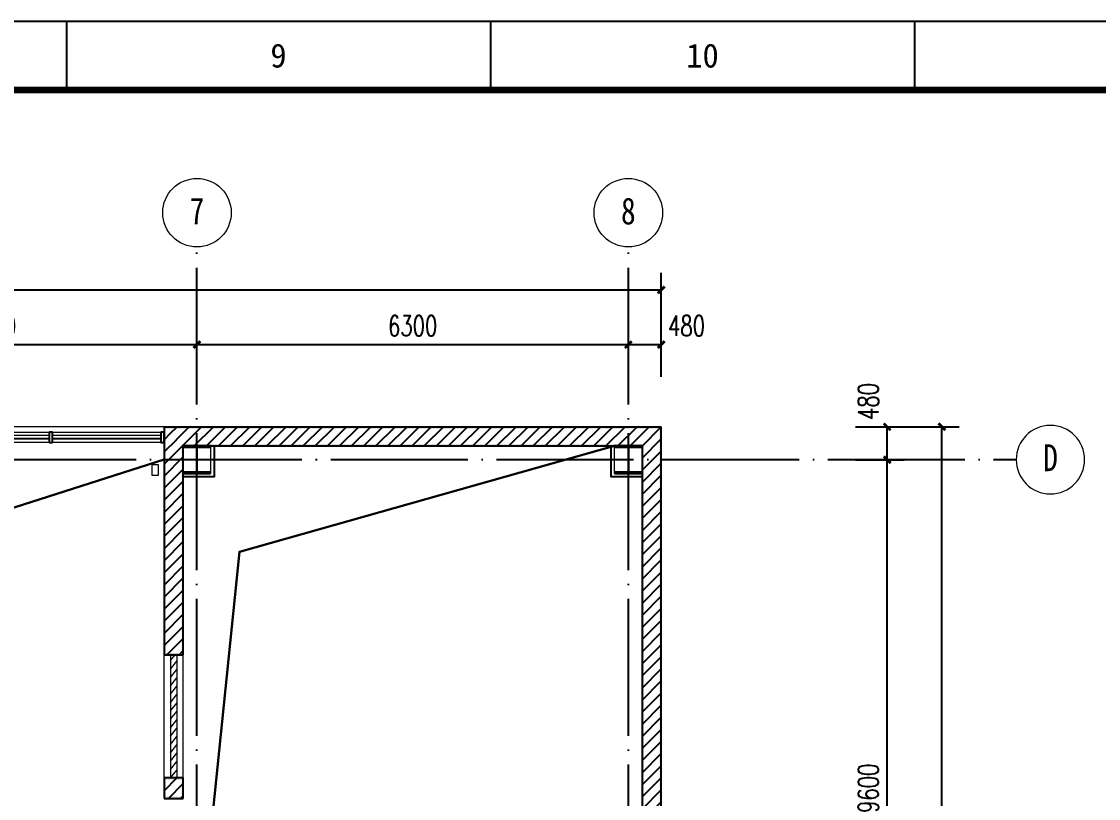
# Model space of a CAD drawing. Extents: x 3213259 to 3716512, y 332899 to 392399.
# Drawn here: x 3627457 to 3643184, y 380998 to 392349 of the extents above; entities that cross this region are included whole.
import ezdxf

# ---------------------------------------------------------------- set-up
doc = ezdxf.new("R2010")
doc.units = 0
doc.header["$LTSCALE"] = 1000
doc.header["$MEASUREMENT"] = 0
doc.linetypes.add('DOTE', pattern=[2.42, 2, -0.2, 0.02, -0.2])
for name, color, linetype, lineweight in [('A-GLAZ-CURT', 52, 'Continuous', 20), ('A-GLAZ-CWMG', 51, 'Continuous', 20), ('A-Wall', 2, 'Continuous', 9), ('JZX_ViewLine', 30, 'Continuous', 0), ('S-GRID-IDEN', 7, 'Continuous', 18), ('window', 141, 'Continuous', 5), ('上空', 30, 'Continuous', 30), ('雨水管、溢水管', 4, 'Continuous', 9)]:
    doc.layers.add(name, color=color, linetype=linetype, lineweight=lineweight)
for name, color, linetype in [('AXIS', 3, 'Continuous'), ('COLUMN', 2, 'Continuous'), ('DOTE', 1, 'DOTE'), ('JQFrame_DefaultLayer', 7, 'Continuous'), ('PUB_HATCH', 8, 'Continuous'), ('PUB_TEXT', 7, 'Continuous'), ('PUB_WALL', 9, 'Continuous'), ('WALL', 7, 'Continuous'), ('防火外包', 12, 'Continuous')]:
    doc.layers.add(name, color=color, linetype=linetype)
doc.styles.add('_TCH_DIM_T3', font='SIMPLEX.shx', dxfattribs={"width": 0.705882, "bigfont": 'GBCBIG'})
doc.styles.add('JQFrame_markText', font='txt')
doc.styles.add('sepd_yb2', font='sepd_gbe.shx', dxfattribs={"width": 0.8, "bigfont": 'sepd_gbc.shx'})
doc.dimstyles.new('_TCH_ARCH&&100', dxfattribs={"dimtxt": 297.5, "dimasz": 100, "dimexe": 250, "dimexo": 300, "dimgap": 126.25, "dimtad": 1, "dimdec": 0, "dimzin": 0, "dimdsep": 46, "dimtxsty": '_TCH_DIM_T3', "dimblk": 'ARCHTICK', "dimcen": 0.09, "dimclrt": 7, "dimazin": 2, "dimtfac": 1, "dimtdec": 0, "dimtix": 1, "dimtmove": 2, "dimatfit": 3, "dimfxl": 1, "dimtolj": 1, "dimtzin": 0, "dimarcsym": 0})
pattern_1 = [(45, (-401090.54, -371546.47), (-88.388383, 88.388383), [])]

# ---------------------------------------------------------------- blocks, each defined once
blk = doc.blocks.new('轴网 - M_轴线标头 - 圆-208176--3_200m层平面图')
at = {"layer": 'S-GRID-IDEN'}
blk.add_circle((0, 0), 5, dxfattribs=at)
blk = doc.blocks.new('百叶 - 百叶-579415-4_800m层平面图')
at = {"layer": 'A-GLAZ-CURT'}
for p, q in [((832, 25), (-832, 25)), ((-832, -15), (832, -15)), ((-832, -25), (832, -25))]:
    blk.add_line(p, q, dxfattribs=at)
blk = doc.blocks.new('百叶 - 百叶-579448-4_800m层平面图')
at = {"layer": 'A-GLAZ-CURT'}
for p, q in [((789, 25), (-789, 25)), ((-789, -15), (789, -15)), ((-789, -25), (789, -25))]:
    blk.add_line(p, q, dxfattribs=at)
blk = doc.blocks.new('矩形竖梃 - 50 x 150mm-465407-4_800m层平面图')
at = {"layer": 'A-GLAZ-CWMG'}
for p, q in [((1562, 12485), (2251, 12485)), ((2251, 12335), (1562, 12335))]:
    blk.add_line(p, q, dxfattribs=at)
blk = doc.blocks.new('矩形竖梃 - 50 x 150mm-465408-4_800m层平面图')
at = {"layer": 'A-GLAZ-CWMG'}
for p, q in [((-151, 12485), (1512, 12485)), ((1512, 12335), (-151, 12335))]:
    blk.add_line(p, q, dxfattribs=at)
blk = doc.blocks.new('矩形竖梃 - 50 x 150mm-465343-4_800m层平面图')
at = {"layer": 'A-GLAZ-CWMG', "lineweight": 25}
for p, q in [((-50, 75), (0, 75)), ((-50, -75), (-50, 75)), ((0, 75), (0, -75)), ((0, -75), (-50, -75))]:
    blk.add_line(p, q, dxfattribs=at)
blk = doc.blocks.new('矩形竖梃 - 50 x 150mm-465413-4_800m层平面图')
at = {"layer": 'A-GLAZ-CWMG', "lineweight": 25}
for p, q in [((-25, 75), (25, 75)), ((-25, -75), (-25, 75)), ((25, 75), (25, -75)), ((25, -75), (-25, -75))]:
    blk.add_line(p, q, dxfattribs=at)
blk = doc.blocks.new('矩形竖梃 - 50 x 150mm-465420-4_800m层平面图')
at = {"layer": 'A-GLAZ-CWMG'}
for p, q in [((2251, 12485), (3141, 12485)), ((3141, 12335), (2251, 12335))]:
    blk.add_line(p, q, dxfattribs=at)
blk = doc.blocks.new('400X400初设工字钢柱')
at = {"layer": 'COLUMN'}
for p, q in [((1414526, 738369), (1414126, 738369)), ((1414126, 738369), (1414126, 738353)), ((1414126, 738353), (1414321, 738353)), ((1414321, 738353), (1414321, 737985)), ((1414331, 737985), (1414331, 738353)), ((1414331, 738353), (1414526, 738353)), ((1414526, 738353), (1414526, 738369)), ((1414321, 737985), (1414126, 737985)), ((1414126, 737985), (1414126, 737969)), ((1414126, 737969), (1414526, 737969)), ((1414526, 737985), (1414331, 737985)), ((1414526, 737969), (1414526, 737985))]:
    blk.add_line(p, q, dxfattribs=at)
at = {"layer": 'JZX_ViewLine'}
blk.add_lwpolyline([(1414126, 738369), (1414526, 738369), (1414526, 737969), (1414126, 737969)], close=True, dxfattribs=at)
blk = doc.blocks.new('_ArchTick')
at = {"color": 0, "linetype": 'ByBlock', "const_width": 0.4}
blk.add_lwpolyline([(-0.5, -0.5), (0.5, 0.5)], dxfattribs=at)
blk = doc.blocks.new('*D106')
at = {"layer": 'AXIS', "color": 0, "lineweight": -2}
for p, q in [((1996734, 317479), (1997995, 317479)), ((1997745, 294919), (1997745, 317479)), ((1996734, 294919), (1997995, 294919))]:
    blk.add_line(p, q, dxfattribs=at)
at = {"layer": 'Defpoints', "color": 0}
for p in [(1996434, 317479), (1997745, 317479), (1996434, 294919)]:
    blk.add_point(p, dxfattribs=at)
at = {"layer": 'AXIS', "color": 0, "lineweight": -2, "xscale": 100, "yscale": 100, "zscale": 100}
for p, rotation in [((1997745, 317479), 90), ((1997745, 294919), 270)]:
    blk.add_blockref('_ArchTick', p, dxfattribs=dict(at, rotation=rotation))
at = {"layer": 'AXIS', "color": 7, "insert": (1997470, 306199), "char_height": 297.5, "attachment_point": 5, "rotation": 90, "style": '_TCH_DIM_T3'}
blk.add_mtext('\\A1;22560', dxfattribs=at)
blk = doc.blocks.new('*D110')
at = {"layer": 'AXIS', "color": 0, "lineweight": -2}
for p, q in [((1996484, 316999), (1997195, 316999)), ((1996945, 307399), (1996945, 316999)), ((1996484, 307399), (1997195, 307399))]:
    blk.add_line(p, q, dxfattribs=at)
at = {"layer": 'Defpoints', "color": 0}
for p in [(1996184, 316999), (1996945, 316999), (1996184, 307399)]:
    blk.add_point(p, dxfattribs=at)
at = {"layer": 'AXIS', "color": 0, "lineweight": -2, "xscale": 100, "yscale": 100, "zscale": 100}
for p, rotation in [((1996945, 316999), 90), ((1996945, 307399), 270)]:
    blk.add_blockref('_ArchTick', p, dxfattribs=dict(at, rotation=rotation))
at = {"layer": 'AXIS', "color": 7, "insert": (1996670, 312199), "char_height": 297.5, "attachment_point": 5, "rotation": 90, "style": '_TCH_DIM_T3'}
blk.add_mtext('\\A1;9600', dxfattribs=at)
blk = doc.blocks.new('*D111')
at = {"layer": 'AXIS', "color": 0, "lineweight": -2}
for p, q in [((1996484, 317479), (1997195, 317479)), ((1996945, 316999), (1996945, 317479)), ((1996484, 316999), (1997195, 316999))]:
    blk.add_line(p, q, dxfattribs=at)
at = {"layer": 'Defpoints', "color": 0}
for p in [(1996184, 317479), (1996945, 317479), (1996184, 316999)]:
    blk.add_point(p, dxfattribs=at)
at = {"layer": 'AXIS', "color": 0, "lineweight": -2, "xscale": 100, "yscale": 100, "zscale": 100}
for p, rotation in [((1996945, 317479), 90), ((1996945, 316999), 270)]:
    blk.add_blockref('_ArchTick', p, dxfattribs=dict(at, rotation=rotation))
at = {"layer": 'AXIS', "color": 7, "insert": (1996670, 317849), "char_height": 297.5, "attachment_point": 5, "rotation": 90, "style": '_TCH_DIM_T3'}
blk.add_mtext('\\A1;480', dxfattribs=at)
blk = doc.blocks.new('*D135')
at = {"layer": 'AXIS', "color": 0, "lineweight": -2}
for p, q in [((1946785, 318509), (1946785, 319730)), ((1993645, 318509), (1993645, 319730)), ((1946785, 319480), (1993645, 319480))]:
    blk.add_line(p, q, dxfattribs=at)
at = {"layer": 'Defpoints', "color": 0}
for p in [(1993645, 319480), (1946785, 318209), (1993645, 318209)]:
    blk.add_point(p, dxfattribs=at)
at = {"layer": 'AXIS', "color": 0, "lineweight": -2, "xscale": 100, "yscale": 100, "zscale": 100, "rotation": 180}
blk.add_blockref('_ArchTick', (1946785, 319480), dxfattribs=at)
at = {"layer": 'AXIS', "color": 0, "lineweight": -2, "xscale": 100, "yscale": 100, "zscale": 100}
blk.add_blockref('_ArchTick', (1993645, 319480), dxfattribs=at)
at = {"layer": 'AXIS', "color": 7, "insert": (1970215, 319755), "char_height": 297.5, "attachment_point": 5, "style": '_TCH_DIM_T3'}
blk.add_mtext('\\A1;46860', dxfattribs=at)
blk = doc.blocks.new('*D142')
at = {"layer": 'AXIS', "color": 0, "lineweight": -2}
for p, q in [((1980865, 318209), (1980865, 318930)), ((1986865, 318209), (1986865, 318930)), ((1980865, 318680), (1986865, 318680))]:
    blk.add_line(p, q, dxfattribs=at)
at = {"layer": 'Defpoints', "color": 0}
for p in [(1986865, 318680), (1980865, 317909), (1986865, 317909)]:
    blk.add_point(p, dxfattribs=at)
at = {"layer": 'AXIS', "color": 0, "lineweight": -2, "xscale": 100, "yscale": 100, "zscale": 100, "rotation": 180}
blk.add_blockref('_ArchTick', (1980865, 318680), dxfattribs=at)
at = {"layer": 'AXIS', "color": 0, "lineweight": -2, "xscale": 100, "yscale": 100, "zscale": 100}
blk.add_blockref('_ArchTick', (1986865, 318680), dxfattribs=at)
at = {"layer": 'AXIS', "color": 7, "insert": (1983865, 318955), "char_height": 297.5, "attachment_point": 5, "style": '_TCH_DIM_T3'}
blk.add_mtext('\\A1;6000', dxfattribs=at)
blk = doc.blocks.new('*D143')
at = {"layer": 'AXIS', "color": 0, "lineweight": -2}
for p, q in [((1986865, 318209), (1986865, 318930)), ((1993165, 318209), (1993165, 318930)), ((1986865, 318680), (1993165, 318680))]:
    blk.add_line(p, q, dxfattribs=at)
at = {"layer": 'Defpoints', "color": 0}
for p in [(1993165, 318680), (1986865, 317909), (1993165, 317909)]:
    blk.add_point(p, dxfattribs=at)
at = {"layer": 'AXIS', "color": 0, "lineweight": -2, "xscale": 100, "yscale": 100, "zscale": 100, "rotation": 180}
blk.add_blockref('_ArchTick', (1986865, 318680), dxfattribs=at)
at = {"layer": 'AXIS', "color": 0, "lineweight": -2, "xscale": 100, "yscale": 100, "zscale": 100}
blk.add_blockref('_ArchTick', (1993165, 318680), dxfattribs=at)
at = {"layer": 'AXIS', "color": 7, "insert": (1990015, 318955), "char_height": 297.5, "attachment_point": 5, "style": '_TCH_DIM_T3'}
blk.add_mtext('\\A1;6300', dxfattribs=at)
blk = doc.blocks.new('*D144')
at = {"layer": 'AXIS', "color": 0, "lineweight": -2}
for p, q in [((1993165, 318209), (1993165, 318930)), ((1993645, 318209), (1993645, 318930)), ((1993165, 318680), (1993645, 318680))]:
    blk.add_line(p, q, dxfattribs=at)
at = {"layer": 'Defpoints', "color": 0}
for p in [(1993645, 318680), (1993165, 317909), (1993645, 317909)]:
    blk.add_point(p, dxfattribs=at)
at = {"layer": 'AXIS', "color": 0, "lineweight": -2, "xscale": 100, "yscale": 100, "zscale": 100, "rotation": 180}
blk.add_blockref('_ArchTick', (1993165, 318680), dxfattribs=at)
at = {"layer": 'AXIS', "color": 0, "lineweight": -2, "xscale": 100, "yscale": 100, "zscale": 100}
blk.add_blockref('_ArchTick', (1993645, 318680), dxfattribs=at)
at = {"layer": 'AXIS', "color": 7, "insert": (1994015, 318955), "char_height": 297.5, "attachment_point": 5, "style": '_TCH_DIM_T3'}
blk.add_mtext('\\A1;480', dxfattribs=at)
blk = doc.blocks.new('$WINLIB2D$00000039')
at = {"color": 0}
for points in [[(-0.5, 0.5), (-0.5, -0.5)], [(0.5, 0.5), (-0.5, 0.5)], [(0.5, -0.5), (0.5, 0.5)], [(-0.5, 0.1667), (0.5, 0.1667)], [(-0.3839, -0.1667), (-0.448, 0.1667)], [(-0.3159, -0.1667), (-0.38, 0.1667)], [(-0.2479, -0.1667), (-0.312, 0.1667)], [(-0.1799, -0.1667), (-0.244, 0.1667)], [(-0.1119, -0.1667), (-0.176, 0.1667)], [(-0.0439, -0.1667), (-0.108, 0.1667)], [(0.0241, -0.1667), (-0.04, 0.1667)], [(0.0921, -0.1667), (0.028, 0.1667)], [(0.16, -0.1667), (0.0959, 0.1667)], [(0.228, -0.1667), (0.1639, 0.1667)], [(0.296, -0.1667), (0.2319, 0.1667)], [(0.364, -0.1667), (0.2999, 0.1667)], [(0.432, -0.1667), (0.3679, 0.1667)], [(0.5, -0.1667), (0.4359, 0.1667)], [(-0.4519, -0.1667), (-0.5, 0.0836)], [(-0.5, -0.1667), (0.5, -0.1667)], [(0.5, -0.5), (-0.5, -0.5)]]:
    blk.add_lwpolyline(points, dxfattribs=at)
blk = doc.blocks.new('JQStandardFrame-{4B258A19CBAA4C0C9C101374070B2523}')
at = {"layer": 'JQFrame_DefaultLayer', "color": 3}
blk.add_lwpolyline([(0, 0), (743, 0), (743, 420), (0, 420)], close=True, dxfattribs=at)
for points in [[(495.33, 420), (495.33, 410)], [(557.25, 420), (557.25, 410)], [(619.17, 420), (619.17, 410)]]:
    blk.add_lwpolyline(points, dxfattribs=at)
at = {"layer": 'JQFrame_DefaultLayer', "color": 3, "const_width": 1}
blk.add_lwpolyline([(25, 10), (733, 10), (733, 410), (25, 410)], close=True, dxfattribs=at)
at = {"layer": 'JQFrame_DefaultLayer', "color": 3, "char_height": 3.5, "attachment_point": 5, "style": 'JQFrame_markText'}
for s, insert in [('9', (526.29, 415)), ('10', (588.21, 415))]:
    blk.add_mtext(s, dxfattribs=dict(at, insert=insert))
blk = doc.blocks.new('D3')
at = {"layer": 'PUB_HATCH'}
h = blk.add_hatch(dxfattribs=at)
h.set_pattern_fill('普通砖', color=256, scale=50, style=0)
h.set_pattern_definition(pattern_1)
h.paths.add_polyline_path([(1986664.8, 317199.4), (1986384.8, 317479.4), (1986384.8, 314149.4), (1986664.8, 314149.4)])
h = blk.add_hatch(dxfattribs=at)
h.set_pattern_fill('普通砖', color=256, scale=50, style=0)
h.set_pattern_definition([(45, (-401090.54, -371546.44), (-88.388383, 88.388383), [])])
h.paths.add_polyline_path([(1986384.8, 317479.4), (1986664.8, 317199.4), (1993364.8, 317199.4), (1993644.8, 317479.4)])
h = blk.add_hatch(dxfattribs=at)
h.set_pattern_fill('普通砖', color=256, scale=50, style=0)
h.set_pattern_definition(pattern_1)
h.paths.add_polyline_path([(1993644.8, 317479.4), (1993364.8, 317199.4), (1993364.8, 305719.4), (1993644.8, 305719.4)])
h = blk.add_hatch(dxfattribs=at)
h.set_pattern_fill('普通砖', color=256, scale=50, style=0)
h.set_pattern_definition(pattern_1)
h.paths.add_polyline_path([(1986664.8, 312049.4), (1986664.8, 312349.4), (1986384.8, 312349.4), (1986384.8, 312049.4)])
at = {"layer": 'PUB_TEXT'}
blk.add_hatch(color=256, dxfattribs=at).paths.add_polyline_path([(1986384.8, 312049.4), (1986664.8, 312049.4), (1986639.8, 312074.4), (1986409.8, 312074.4)])
at = {"layer": 'PUB_WALL'}
for points in [[(1986384.8, 317479.4), (1986384.8, 314149.4), (1986409.8, 314174.4), (1986409.8, 317454.4)], [(1986384.8, 317479.4), (1993644.8, 317479.4), (1993619.8, 317454.4), (1986409.8, 317454.4)], [(1993644.8, 305719.4), (1993644.8, 317479.4), (1993619.8, 317454.4), (1993619.8, 305744.4)], [(1986664.8, 314149.4), (1986664.8, 317199.4), (1986639.8, 317224.4), (1986639.8, 314174.4)], [(1986664.8, 317199.4), (1993364.8, 317199.4), (1993389.8, 317224.4), (1986639.8, 317224.4)], [(1993364.8, 317199.4), (1993364.8, 305719.4), (1993389.8, 305744.4), (1993389.8, 317224.4)], [(1986384.8, 314149.4), (1986664.8, 314149.4), (1986639.8, 314174.4), (1986409.8, 314174.4)], [(1986664.8, 312349.4), (1986384.8, 312349.4), (1986409.8, 312324.4), (1986639.8, 312324.4)], [(1986384.8, 312349.4), (1986384.8, 312049.4), (1986409.8, 312074.4), (1986409.8, 312324.4)], [(1986664.8, 312049.4), (1986664.8, 312349.4), (1986639.8, 312324.4), (1986639.8, 312074.4)]]:
    blk.add_hatch(color=2, dxfattribs=at).paths.add_polyline_path(points)
at = {"layer": 'A-Wall'}
blk.add_line((1986384.8, 317479.4), (1956744.8, 317479.4), dxfattribs=at)
at = {"layer": 'DOTE'}
for p, q in [((1986864.8, 288764.1), (1986864.8, 320107.2)), ((1993164.8, 288764.1), (1993164.8, 320107.2)), ((1942838.2, 316999.4), (1998828.7, 316999.4))]:
    blk.add_line(p, q, dxfattribs=at)
at = {"layer": 'PUB_TEXT'}
blk.add_line((1986384.8, 312049.4), (1986664.8, 312049.4), dxfattribs=at)
at = {"layer": 'WALL', "color": 2}
for p, q in [((1986384.8, 317479.4), (1986384.8, 314149.4)), ((1986384.8, 317479.4), (1993644.8, 317479.4)), ((1993644.8, 305719.4), (1993644.8, 317479.4)), ((1986664.8, 314149.4), (1986664.8, 317199.4)), ((1986664.8, 317199.4), (1993364.8, 317199.4)), ((1993364.8, 317199.4), (1993364.8, 305719.4)), ((1986384.8, 314149.4), (1986664.8, 314149.4)), ((1986664.8, 312349.4), (1986384.8, 312349.4)), ((1986384.8, 312349.4), (1986384.8, 312049.4)), ((1986664.8, 312049.4), (1986664.8, 312349.4))]:
    blk.add_line(p, q, dxfattribs=at)
at = {"layer": '上空'}
for points in [[(1986664.8, 307599.4), (1987485.8, 315653.4), (1992964.8, 317199.4)], [(1981344.8, 307879.4), (1982135.9, 315640.9), (1986384.8, 316999.4)]]:
    blk.add_lwpolyline(points, dxfattribs=at)
at = {"layer": '防火外包'}
for points in [[(1987114.8, 317199.4), (1987114.8, 316749.4), (1986664.8, 316749.4)], [(1993364.8, 316749.4), (1992914.8, 316749.4), (1992914.8, 317199.4)]]:
    blk.add_lwpolyline(points, dxfattribs=at)
at = {"layer": '雨水管、溢水管'}
blk.add_lwpolyline([(1986205, 316773.4), (1986305, 316773.4), (1986305, 316923.4), (1986205, 316923.4)], close=True, dxfattribs=at)
at = {"layer": 'A-GLAZ-CURT'}
for name, p in [('百叶 - 百叶-579415-4_800m层平面图', (1983874.8, 317326.4)), ('百叶 - 百叶-579448-4_800m层平面图', (1985545.6, 317326.4))]:
    blk.add_blockref(name, p, dxfattribs=at)
at = {"layer": 'A-GLAZ-CWMG'}
for name in ['矩形竖梃 - 50 x 150mm-465408-4_800m层平面图', '矩形竖梃 - 50 x 150mm-465407-4_800m层平面图', '矩形竖梃 - 50 x 150mm-465420-4_800m层平面图']:
    blk.add_blockref(name, (1983194, 304916.4), dxfattribs=at)
at = {"layer": 'A-GLAZ-CWMG', "extrusion": (0, 0, -1), "rotation": 180}
for name, p in [('矩形竖梃 - 50 x 150mm-465413-4_800m层平面图', (-1984731.4, 317326.4)), ('矩形竖梃 - 50 x 150mm-465343-4_800m层平面图', (-1986384.8, 317326.4))]:
    blk.add_blockref(name, p, dxfattribs=at)
at = {"layer": 'COLUMN'}
for p in [(572538.9, -421169.8), (578838.9, -421169.8)]:
    blk.add_blockref('400X400初设工字钢柱', p, dxfattribs=at)
at = {"layer": 'S-GRID-IDEN', "xscale": 99.99999999999993, "yscale": 99.99999999999993, "zscale": 99.99999999999993}
for p in [(1986864.8, 320607.2), (1993164.8, 320607.2)]:
    blk.add_blockref('轴网 - M_轴线标头 - 圆-208176--3_200m层平面图', p, dxfattribs=at)
at = {"layer": 'S-GRID-IDEN', "xscale": -99.99999999999993, "yscale": 99.99999999999993, "zscale": 99.99999999999993, "rotation": 90.00000000000058}
blk.add_blockref('轴网 - M_轴线标头 - 圆-208176--3_200m层平面图', (1999328.7, 316999.4), dxfattribs=at)
at = {"layer": 'window', "color": 0, "xscale": -1800, "yscale": -280, "zscale": -1800, "rotation": 89.99999999999994}
blk.add_blockref('$WINLIB2D$00000039', (1986524.8, 313249.4), dxfattribs=at)
at = {"layer": 'S-GRID-IDEN', "lineweight": 15, "char_height": 393.182, "width": 347.943, "attachment_point": 2, "line_spacing_factor": 0.887216, "style": 'sepd_yb2'}
for s, insert in [('\\f黑体|b0|i0|c134|p49|;7', (1986864.6, 320829.2)), ('\\f黑体|b0|i0|c134|p49|;8', (1993164.6, 320829.2)), ('\\f黑体|b0|i0|c134|p49|;D', (1999331.2, 317224.1))]:
    blk.add_mtext(s, dxfattribs=dict(at, insert=insert))
at = {"layer": 'AXIS', "color": 3}
for p1, p2, distance, picture, middle in [((1946784.8, 318208.7), (1993644.8, 318208.7), 1271.4, '*D135', (1970214.8, 319755.1)), ((1980864.8, 317908.7), (1986864.8, 317908.7), 771.4, '*D142', (1983864.8, 318955.1)), ((1986864.8, 317908.7), (1993164.8, 317908.7), 771.4, '*D143', (1990014.8, 318955.1)), ((1996433.5, 294919.4), (1996433.5, 317479.4), -1312, '*D106', (1997470.5, 306199.4)), ((1996183.5, 307399.4), (1996183.5, 316999.4), -762, '*D110', (1996670.5, 312199.4))]:
    dim = blk.add_aligned_dim(p1=p1, p2=p2, distance=distance, dimstyle='_TCH_ARCH&&100', dxfattribs=at)
    dim.commit()
    dim.dimension.update_dxf_attribs({"geometry": picture, "text_midpoint": middle})
for base, p1, p2, angle, picture, middle in [((1993644.8, 318680.1), (1993164.8, 317908.7), (1993644.8, 317908.7), 0, '*D144', (1994014.8, 318955.1)), ((1996945.5, 317479.4), (1996183.5, 316999.4), (1996183.5, 317479.4), 90, '*D111', (1996670.5, 317849.4))]:
    dim = blk.add_linear_dim(base=base, p1=p1, p2=p2, angle=angle, dimstyle='_TCH_ARCH&&100', dxfattribs=at)
    dim.commit()
    dim.dimension.update_dxf_attribs({"geometry": picture, "text_midpoint": middle, "dimtype": 129})

msp = doc.modelspace()

# ---------------------------------------------------------------- block references
at = {"xscale": 100, "yscale": 100, "zscale": 100}
msp.add_blockref('JQStandardFrame-{4B258A19CBAA4C0C9C101374070B2523}', (3578580.684, 350349.078), dxfattribs=at)
msp.add_blockref('D3', (1643154.162, 68949.012))

doc.saveas('drawing.dxf')
